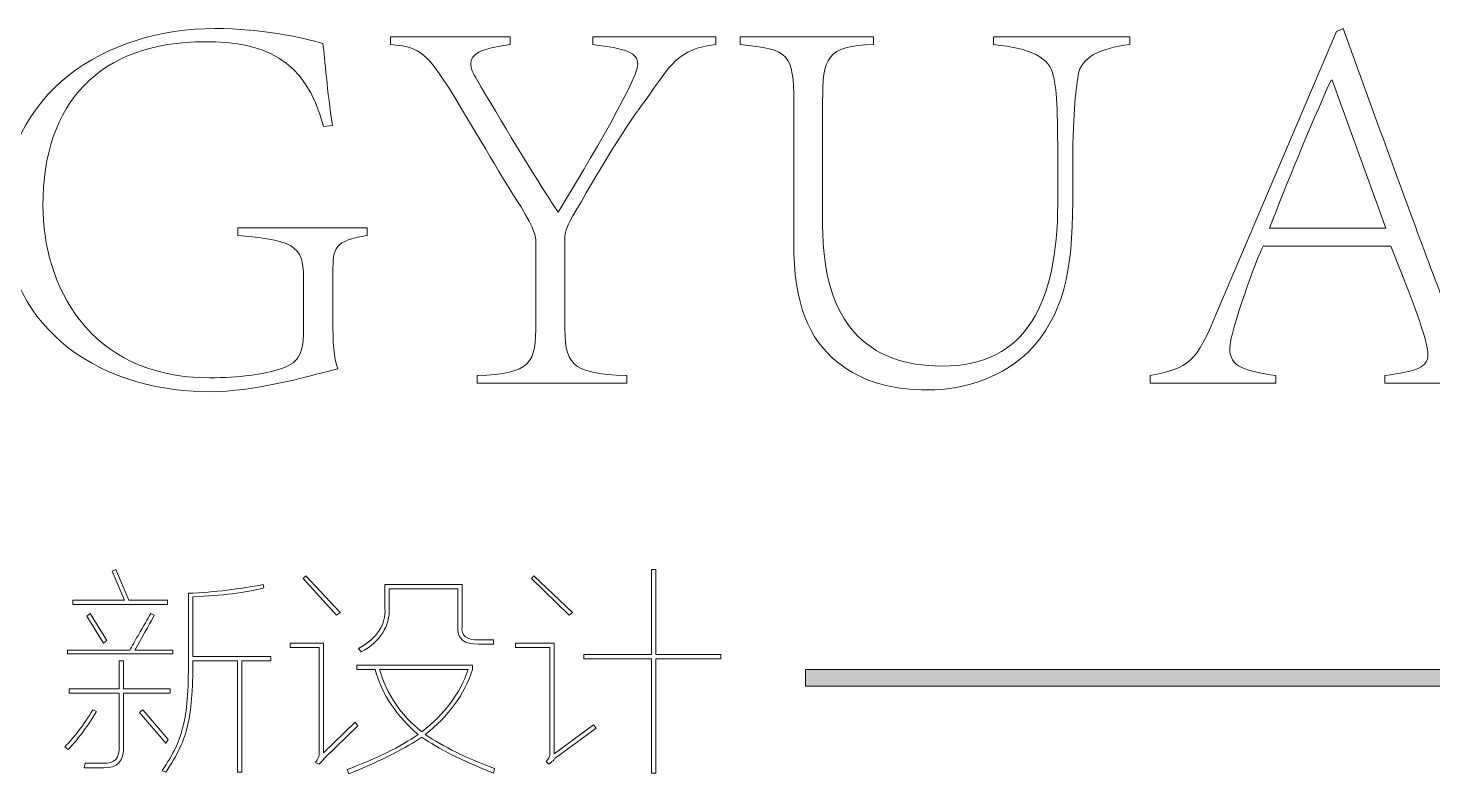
# Model space of a CAD drawing. Header units: inches. Extents: x -3272461 to -2504170, y 403793 to 1071042.
# Drawn here: x -2944964 to -2943617, y 691052 to 691767 of the extents above; entities that cross this region are included whole.
import ezdxf

# ---------------------------------------------------------------- set-up
doc = ezdxf.new("R2010")
doc.units = ezdxf.units.IN
doc.header["$LTSCALE"] = 1000
doc.header["$MEASUREMENT"] = 0
doc.layers.get('0').update_dxf_attribs({"lineweight": 18})

msp = doc.modelspace()

# ---------------------------------------------------------------- hatches: boundary and pattern name
msp.add_hatch(color=256).paths.add_polyline_path([(-2944218.4, 691152.3), (-2943029.6, 691152.3), (-2943029.6, 691136.3), (-2944218.4, 691136.3)], flags=0)

# ---------------------------------------------------------------- linework, layer by layer
for p, q in [((-2944616.7, 691759), (-2944616.7, 691751.6)), ((-2944502, 691759), (-2944502, 691751.6)), ((-2944422.4, 691759), (-2944422.4, 691751.6)), ((-2944304.6, 691759), (-2944304.6, 691751.6)), ((-2944281.3, 691759), (-2944281.3, 691751.6)), ((-2944153.3, 691759), (-2944153.3, 691751.6)), ((-2944038.1, 691759), (-2944038.1, 691751.6)), ((-2943907.5, 691759), (-2943907.5, 691751.6)), ((-2944229.8, 691696.4), (-2944229.8, 691562.1)), ((-2944202.1, 691696.4), (-2944202.1, 691578.5)), ((-2943976.5, 691626.3), (-2943976.5, 691598.2)), ((-2943962.2, 691626.3), (-2943962.2, 691600.8)), ((-2944763.2, 691575.9), (-2944763.2, 691568.4)), ((-2944639, 691575.9), (-2944639, 691568.4)), ((-2944477.1, 691562.1), (-2944477.1, 691485.6)), ((-2944449.5, 691565.8), (-2944449.5, 691485.6)), ((-2944671.9, 691533.4), (-2944671.9, 691485.6)), ((-2944700, 691522.8), (-2944700, 691476.6)), ((-2944533.4, 691434.1), (-2944533.4, 691426.7)), ((-2944390, 691434.1), (-2944390, 691426.7)), ((-2943887.9, 691434.1), (-2943887.9, 691426.7)), ((-2943767.4, 691434.1), (-2943767.4, 691426.7)), ((-2943662.8, 691434.1), (-2943662.8, 691426.7))]:
    msp.add_line(p, q)
at = {"lineweight": 9}
for p, q in [((-2944883.6, 691246.4), (-2944880.2, 691248)), ((-2944871.8, 691218.6), (-2944883.6, 691246.4)), ((-2944880.2, 691248), (-2944867.6, 691218.6)), ((-2944700.3, 691239.6), (-2944697.7, 691242.1)), ((-2944668.3, 691204.3), (-2944700.3, 691239.6)), ((-2944697.7, 691242.1), (-2944664.9, 691206.8)), ((-2944481.5, 691239.6), (-2944479, 691242.1)), ((-2944445.4, 691204.3), (-2944481.5, 691239.6)), ((-2944479, 691242.1), (-2944442, 691206.8)), ((-2944366.3, 691248), (-2944362.1, 691248)), ((-2944366.3, 691166.5), (-2944366.3, 691248)), ((-2944362.1, 691248), (-2944362.1, 691166.5)), ((-2944810.4, 691225.3), (-2944810.4, 691160.6)), ((-2944806.2, 691222), (-2944806.2, 691164.8)), ((-2944622, 691233.7), (-2944622, 691211)), ((-2944617.8, 691229.5), (-2944617.8, 691211)), ((-2944552.2, 691229.5), (-2944552.2, 691193.4)), ((-2944548, 691233.7), (-2944548, 691193.4)), ((-2944921.5, 691214.4), (-2944921.5, 691218.6)), ((-2944921.5, 691218.6), (-2944871.8, 691218.6)), ((-2944830.6, 691214.4), (-2944921.5, 691214.4)), ((-2944867.6, 691218.6), (-2944830.6, 691218.6)), ((-2944830.6, 691218.6), (-2944830.6, 691214.4)), ((-2944908, 691203.5), (-2944904.6, 691206)), ((-2944892, 691177.4), (-2944908, 691203.5)), ((-2944904.6, 691206), (-2944888.7, 691179.9)), ((-2944664.9, 691206.8), (-2944668.3, 691204.3)), ((-2944442, 691206.8), (-2944445.4, 691204.3)), ((-2944926.5, 691170.7), (-2944926.5, 691167.3)), ((-2944888.7, 691179.9), (-2944892, 691177.4)), ((-2944825.6, 691170.7), (-2944825.6, 691167.3)), ((-2944712.9, 691177.4), (-2944712.9, 691173.2)), ((-2944685.1, 691173.2), (-2944685.1, 691069.7)), ((-2944680.9, 691177.4), (-2944680.9, 691072.3)), ((-2944517.7, 691180.8), (-2944517.7, 691176.6)), ((-2944496.7, 691177.4), (-2944496.7, 691173.2)), ((-2944463.9, 691173.2), (-2944463.9, 691069.7)), ((-2944459.7, 691177.4), (-2944459.7, 691071.4)), ((-2944876.9, 691160.6), (-2944876.9, 691133.7)), ((-2944872.7, 691160.6), (-2944872.7, 691133.7)), ((-2944763.3, 691160.6), (-2944763.3, 691053.7)), ((-2944759.1, 691160.6), (-2944759.1, 691053.7)), ((-2944731.4, 691164.8), (-2944731.4, 691160.6)), ((-2944648.9, 691156.4), (-2944648.9, 691152.2)), ((-2944537.9, 691156.4), (-2944537.9, 691152.2)), ((-2944431.1, 691162.3), (-2944431.1, 691166.5)), ((-2944431.1, 691166.5), (-2944366.3, 691166.5)), ((-2944366.3, 691162.3), (-2944431.1, 691162.3)), ((-2944366.3, 691052.9), (-2944366.3, 691162.3)), ((-2944362.1, 691166.5), (-2944299.9, 691166.5)), ((-2944299.9, 691162.3), (-2944362.1, 691162.3)), ((-2944362.1, 691162.3), (-2944362.1, 691052.9)), ((-2944299.9, 691166.5), (-2944299.9, 691162.3)), ((-2944924.8, 691133.7), (-2944924.8, 691129.4)), ((-2944876.9, 691129.4), (-2944876.9, 691079)), ((-2944872.7, 691129.4), (-2944872.7, 691079)), ((-2944828.1, 691133.7), (-2944828.1, 691129.4)), ((-2944857.5, 691110.9), (-2944854.2, 691113.5)), ((-2944832.3, 691081.5), (-2944857.5, 691110.9)), ((-2944854.2, 691113.5), (-2944829.8, 691084.9)), ((-2944829.8, 691084.9), (-2944832.3, 691081.5)), ((-2944362.1, 691052.9), (-2944366.3, 691052.9))]:
    msp.add_line(p, q, dxfattribs=at)
at = {"lineweight": 0}
for p, q in [((-2944218.4, 691152.3), (-2943029.6, 691152.3)), ((-2944218.4, 691136.3), (-2944218.4, 691152.3)), ((-2943029.6, 691136.3), (-2944218.4, 691136.3))]:
    msp.add_line(p, q, dxfattribs=at)
for points, knots in [([(-2944667.1, 691440.5), (-2944701.6, 691432), (-2944746.7, 691418.7), (-2944790.2, 691418.7), (-2944906, 691418.7), (-2944987.8, 691488.8), (-2944987.8, 691589.7), (-2944987.8, 691705.9), (-2944889.5, 691767), (-2944785, 691767), (-2944739.8, 691767), (-2944699.5, 691758), (-2944681.4, 691752.7)], [0, 0, 0, 0, 202.231565, 202.231565, 202.231565, 404.46313, 404.46313, 404.46313, 606.694695, 606.694695, 606.694695, 808.92626, 808.92626, 808.92626, 808.92626]), ([(-2944680.9, 691673), (-2944698.4, 691739.9), (-2944739.8, 691754.3), (-2944794.5, 691754.3), (-2944896.4, 691754.3), (-2944950.1, 691695.3), (-2944950.1, 691597.1), (-2944950.1, 691522.8), (-2944907.6, 691432), (-2944790.2, 691432), (-2944762.1, 691432), (-2944738.2, 691435.2), (-2944722.3, 691440.5)], [0, 0, 0, 0, 179.09247, 179.09247, 179.09247, 358.18494, 358.18494, 358.18494, 537.27741, 537.27741, 537.27741, 716.369881, 716.369881, 716.369881, 716.369881]), ([(-2944502, 691751.6), (-2944530.2, 691747.9), (-2944539.7, 691742.6), (-2944539.7, 691733.5), (-2944539.7, 691729.3), (-2944537.6, 691724), (-2944533.9, 691718.1)], [0, 0, 0, 0, 30.325761, 30.325761, 30.325761, 60.651523, 60.651523, 60.651523, 60.651523]), ([(-2944455.9, 691590.8), (-2944439.9, 691616.7), (-2944379.4, 691716.6), (-2944379.4, 691733), (-2944379.4, 691744.2), (-2944391.6, 691747.9), (-2944422.4, 691751.6)], [0, 0, 0, 0, 105.500314, 105.500314, 105.500314, 211.000629, 211.000629, 211.000629, 211.000629]), ([(-2944202.1, 691578.5), (-2944202.1, 691484.6), (-2944159.2, 691443.2), (-2944087.5, 691443.2), (-2944005.7, 691443.2), (-2943977, 691505.8), (-2943976.5, 691598.2)], [0, 0, 0, 0, 204.255932, 204.255932, 204.255932, 408.511864, 408.511864, 408.511864, 408.511864]), ([(-2943779.6, 691558.4), (-2943784.9, 691548.3), (-2943811.5, 691476.6), (-2943811.5, 691460.1), (-2943811.5, 691442.1), (-2943797.2, 691438.9), (-2943767.4, 691434.1)], [0, 0, 0, 0, 79.266684, 79.266684, 79.266684, 158.533368, 158.533368, 158.533368, 158.533368]), ([(-2943662.8, 691434.1), (-2943632.6, 691438.4), (-2943621.4, 691441.6), (-2943621.4, 691454.3), (-2943621.4, 691468.1), (-2943637.3, 691509.5), (-2943657, 691558.4)], [0, 0, 0, 0, 79.559531, 79.559531, 79.559531, 159.119062, 159.119062, 159.119062, 159.119062]), ([(-2944004.1, 691457.5), (-2944027.5, 691434.1), (-2944064.1, 691420.3), (-2944101.3, 691420.3), (-2944132.6, 691420.3), (-2944163.4, 691427.2), (-2944187.8, 691446.9)], [0, 0, 0, 0, 98.894045, 98.894045, 98.894045, 197.78809, 197.78809, 197.78809, 197.78809])]:
    msp.add_open_spline(points, degree=3, knots=knots)
for points in [[(-2943824.2, 691494.1), (-2943824.2, 691494.1), (-2943709, 691764.3), (-2943709, 691764.3)], [(-2943709, 691764.3), (-2943709, 691764.3), (-2943702.6, 691767), (-2943702.6, 691767)], [(-2943702.6, 691767), (-2943702.6, 691767), (-2943667.1, 691668.8), (-2943667.1, 691668.8)], [(-2944681.4, 691752.7), (-2944679.8, 691737.3), (-2944677.2, 691707), (-2944672.4, 691674.1)], [(-2944616.7, 691759), (-2944616.7, 691759), (-2944502, 691759), (-2944502, 691759)], [(-2944559.4, 691708.1), (-2944580.6, 691740.5), (-2944587, 691750), (-2944616.7, 691751.6)], [(-2944422.4, 691759), (-2944422.4, 691759), (-2944304.6, 691759), (-2944304.6, 691759)], [(-2944304.6, 691751.6), (-2944341.2, 691747.4), (-2944347.6, 691732.5), (-2944371.5, 691699)], [(-2944281.3, 691759), (-2944281.3, 691759), (-2944153.3, 691759), (-2944153.3, 691759)], [(-2944229.8, 691696.4), (-2944229.8, 691742.1), (-2944234, 691747.4), (-2944281.3, 691751.6)], [(-2944153.3, 691751.6), (-2944198.4, 691750.5), (-2944202.1, 691738.9), (-2944202.1, 691696.4)], [(-2944038.1, 691759), (-2944038.1, 691759), (-2943907.5, 691759), (-2943907.5, 691759)], [(-2943980.8, 691721.9), (-2943984.5, 691738.9), (-2944000.9, 691747.9), (-2944038.1, 691751.6)], [(-2943907.5, 691751.6), (-2943936.7, 691748.4), (-2943954.2, 691738.9), (-2943956.9, 691722.4)], [(-2943976.5, 691626.3), (-2943976.5, 691684.2), (-2943977, 691705.9), (-2943980.8, 691721.9)], [(-2943956.9, 691722.4), (-2943959.5, 691705.9), (-2943962.2, 691684.7), (-2943962.2, 691626.3)], [(-2944491.4, 691596), (-2944509.5, 691623.1), (-2944529.7, 691659.7), (-2944559.4, 691708.1)], [(-2944533.9, 691718.1), (-2944511.1, 691679.9), (-2944480.8, 691628.4), (-2944455.9, 691590.8)], [(-2943714.3, 691717.6), (-2943735.6, 691670.4), (-2943756.3, 691620), (-2943773.3, 691575.4)], [(-2943713.3, 691717.6), (-2943713.3, 691717.6), (-2943714.3, 691717.6), (-2943714.3, 691717.6)], [(-2943661.8, 691575.4), (-2943661.8, 691575.4), (-2943713.3, 691717.6), (-2943713.3, 691717.6)], [(-2944371.5, 691699), (-2944390.6, 691674.1), (-2944412.3, 691638), (-2944438.4, 691592.9)], [(-2944672.4, 691674.1), (-2944672.4, 691674.1), (-2944680.9, 691673), (-2944680.9, 691673)], [(-2943667.1, 691668.8), (-2943642.7, 691602.4), (-2943618.8, 691536.1), (-2943598.6, 691485.1)], [(-2943962.2, 691600.8), (-2943962.2, 691534.5), (-2943971.2, 691491.5), (-2944004.1, 691457.5)], [(-2944477.1, 691562.1), (-2944477.1, 691567.9), (-2944478.2, 691573.8), (-2944491.4, 691596)], [(-2944438.4, 691592.9), (-2944448.4, 691577), (-2944449, 691571.1), (-2944449.5, 691565.8)], [(-2944763.2, 691575.9), (-2944763.2, 691575.9), (-2944639, 691575.9), (-2944639, 691575.9)], [(-2943773.3, 691575.4), (-2943773.3, 691575.4), (-2943661.8, 691575.4), (-2943661.8, 691575.4)], [(-2944700, 691522.8), (-2944700, 691555.2), (-2944702.7, 691564.2), (-2944763.2, 691568.4)], [(-2944639, 691568.4), (-2944670.3, 691563.7), (-2944671.9, 691556.7), (-2944671.9, 691533.4)], [(-2944187.8, 691446.9), (-2944215.4, 691469.2), (-2944229.8, 691502.1), (-2944229.8, 691562.1)], [(-2943657, 691558.4), (-2943657, 691558.4), (-2943779.6, 691558.4), (-2943779.6, 691558.4)], [(-2943887.9, 691434.1), (-2943850.8, 691441.6), (-2943843.9, 691446.3), (-2943824.2, 691494.1)], [(-2944671.9, 691485.6), (-2944671.9, 691467), (-2944671.3, 691451.1), (-2944667.1, 691440.5)], [(-2944533.4, 691434.1), (-2944481.4, 691436.2), (-2944477.1, 691445.3), (-2944477.1, 691485.6)], [(-2944449.5, 691485.6), (-2944449.5, 691445.3), (-2944445.3, 691436.2), (-2944390, 691434.1)], [(-2944722.3, 691440.5), (-2944706.4, 691445.8), (-2944700, 691453.2), (-2944700, 691476.6)], [(-2944390, 691426.7), (-2944390, 691426.7), (-2944533.4, 691426.7), (-2944533.4, 691426.7)], [(-2943767.4, 691426.7), (-2943767.4, 691426.7), (-2943887.9, 691426.7), (-2943887.9, 691426.7)], [(-2943541.3, 691426.7), (-2943541.3, 691426.7), (-2943662.8, 691426.7), (-2943662.8, 691426.7)]]:
    msp.add_open_spline(points, degree=3)
at = {"lineweight": 9}
for points in [[(-2944810.4, 691225.3), (-2944784.6, 691226.5), (-2944760.8, 691229.3), (-2944738.9, 691233.7)], [(-2944738.1, 691230.4), (-2944755.5, 691225.9), (-2944778.2, 691223.1), (-2944806.2, 691222)], [(-2944738.9, 691233.7), (-2944738.9, 691233.7), (-2944738.1, 691230.4), (-2944738.1, 691230.4)], [(-2944622, 691233.7), (-2944622, 691233.7), (-2944548, 691233.7), (-2944548, 691233.7)], [(-2944552.2, 691229.5), (-2944552.2, 691229.5), (-2944617.8, 691229.5), (-2944617.8, 691229.5)], [(-2944647.3, 691172.4), (-2944629.3, 691182.5), (-2944620.9, 691195.3), (-2944622, 691211)], [(-2944617.8, 691211), (-2944617.3, 691193.7), (-2944626.2, 691179.6), (-2944644.7, 691169)], [(-2944843.2, 691204.3), (-2944846.1, 691198.7), (-2944852, 691188), (-2944860.9, 691172.4)], [(-2944856.7, 691188.3), (-2944851.7, 691197.3), (-2944848.3, 691203.2), (-2944846.6, 691206)], [(-2944846.6, 691206), (-2944846.6, 691206), (-2944843.2, 691204.3), (-2944843.2, 691204.3)], [(-2944866.8, 691170.7), (-2944865.1, 691174), (-2944861.7, 691179.9), (-2944856.7, 691188.3)], [(-2944532, 691176.6), (-2944546.1, 691176), (-2944552.8, 691181.6), (-2944552.2, 691193.4)], [(-2944548, 691193.4), (-2944549.1, 691184.4), (-2944543.8, 691180.2), (-2944532, 691180.8)], [(-2944926.5, 691170.7), (-2944926.5, 691170.7), (-2944866.8, 691170.7), (-2944866.8, 691170.7)], [(-2944861.7, 691170.7), (-2944861.7, 691170.7), (-2944825.6, 691170.7), (-2944825.6, 691170.7)], [(-2944860.9, 691172.4), (-2944861.5, 691171.8), (-2944861.7, 691171.2), (-2944861.7, 691170.7)], [(-2944712.9, 691177.4), (-2944712.9, 691177.4), (-2944680.9, 691177.4), (-2944680.9, 691177.4)], [(-2944685.1, 691173.2), (-2944685.1, 691173.2), (-2944712.9, 691173.2), (-2944712.9, 691173.2)], [(-2944644.7, 691169), (-2944644.7, 691169), (-2944647.3, 691172.4), (-2944647.3, 691172.4)], [(-2944532, 691180.8), (-2944532, 691180.8), (-2944517.7, 691180.8), (-2944517.7, 691180.8)], [(-2944517.7, 691176.6), (-2944517.7, 691176.6), (-2944532, 691176.6), (-2944532, 691176.6)], [(-2944496.7, 691177.4), (-2944496.7, 691177.4), (-2944459.7, 691177.4), (-2944459.7, 691177.4)], [(-2944463.9, 691173.2), (-2944463.9, 691173.2), (-2944496.7, 691173.2), (-2944496.7, 691173.2)], [(-2944825.6, 691167.3), (-2944825.6, 691167.3), (-2944926.5, 691167.3), (-2944926.5, 691167.3)], [(-2944876.9, 691160.6), (-2944876.9, 691160.6), (-2944872.7, 691160.6), (-2944872.7, 691160.6)], [(-2944815.5, 691098.3), (-2944812.1, 691111.2), (-2944810.4, 691132), (-2944810.4, 691160.6)], [(-2944806.2, 691160.6), (-2944806.2, 691132.5), (-2944807.9, 691111.8), (-2944811.3, 691098.3)], [(-2944806.2, 691164.8), (-2944806.2, 691164.8), (-2944731.4, 691164.8), (-2944731.4, 691164.8)], [(-2944763.3, 691160.6), (-2944763.3, 691160.6), (-2944806.2, 691160.6), (-2944806.2, 691160.6)], [(-2944731.4, 691160.6), (-2944731.4, 691160.6), (-2944759.1, 691160.6), (-2944759.1, 691160.6)], [(-2944648.9, 691156.4), (-2944648.9, 691156.4), (-2944537.9, 691156.4), (-2944537.9, 691156.4)], [(-2944631.3, 691152.2), (-2944631.3, 691152.2), (-2944648.9, 691152.2), (-2944648.9, 691152.2)], [(-2944590.1, 691089.9), (-2944610.8, 691107.3), (-2944624.5, 691128), (-2944631.3, 691152.2)], [(-2944542.1, 691152.2), (-2944542.1, 691152.2), (-2944627.1, 691152.2), (-2944627.1, 691152.2)], [(-2944627.1, 691152.2), (-2944620.3, 691128.6), (-2944606.9, 691108.7), (-2944586.7, 691092.4)], [(-2944586.7, 691092.4), (-2944564.8, 691109.3), (-2944550, 691129.2), (-2944542.1, 691152.2)], [(-2944537.9, 691152.2), (-2944545.8, 691128), (-2944560.9, 691107.3), (-2944583.3, 691089.9)], [(-2944924.8, 691133.7), (-2944924.8, 691133.7), (-2944876.9, 691133.7), (-2944876.9, 691133.7)], [(-2944876.9, 691129.4), (-2944876.9, 691129.4), (-2944924.8, 691129.4), (-2944924.8, 691129.4)], [(-2944872.7, 691133.7), (-2944872.7, 691133.7), (-2944828.1, 691133.7), (-2944828.1, 691133.7)], [(-2944828.1, 691129.4), (-2944828.1, 691129.4), (-2944872.7, 691129.4), (-2944872.7, 691129.4)], [(-2944929, 691078.1), (-2944920.1, 691087.1), (-2944911.1, 691098.9), (-2944902.1, 691113.5)], [(-2944898.8, 691111.8), (-2944907.2, 691097.8), (-2944916.1, 691085.7), (-2944925.7, 691075.6)], [(-2944902.1, 691113.5), (-2944902.1, 691113.5), (-2944898.8, 691111.8), (-2944898.8, 691111.8)], [(-2944680.9, 691072.3), (-2944680.9, 691072.3), (-2944650.6, 691101.7), (-2944650.6, 691101.7)], [(-2944650.6, 691101.7), (-2944650.6, 691101.7), (-2944648.1, 691098.3), (-2944648.1, 691098.3)], [(-2944835.7, 691055.4), (-2944825, 691070.6), (-2944818.3, 691084.9), (-2944815.5, 691098.3)], [(-2944811.3, 691098.3), (-2944814.1, 691084.9), (-2944821.1, 691070), (-2944832.3, 691053.7)], [(-2944648.1, 691098.3), (-2944648.1, 691098.3), (-2944680, 691067.2), (-2944680, 691067.2)], [(-2944658.2, 691056.3), (-2944629.6, 691066.9), (-2944606.9, 691078.1), (-2944590.1, 691089.9)], [(-2944586.7, 691087.4), (-2944600.7, 691077.3), (-2944624, 691065.5), (-2944656.5, 691052.1)], [(-2944517.7, 691052.9), (-2944548, 691064.7), (-2944571, 691076.2), (-2944586.7, 691087.4)], [(-2944583.3, 691089.9), (-2944565.9, 691078.1), (-2944543.8, 691067.2), (-2944516.9, 691057.1)], [(-2944459.7, 691071.4), (-2944459.7, 691071.4), (-2944421.8, 691099.2), (-2944421.8, 691099.2)], [(-2944419.3, 691095.8), (-2944419.3, 691095.8), (-2944458.8, 691067.2), (-2944458.8, 691067.2)], [(-2944421.8, 691099.2), (-2944421.8, 691099.2), (-2944419.3, 691095.8), (-2944419.3, 691095.8)], [(-2944925.7, 691075.6), (-2944925.7, 691075.6), (-2944929, 691078.1), (-2944929, 691078.1)], [(-2944872.7, 691079), (-2944872.1, 691064.4), (-2944878.6, 691057.4), (-2944892, 691058)], [(-2944892, 691062.2), (-2944881.4, 691061.6), (-2944876.3, 691067.2), (-2944876.9, 691079)], [(-2944910.5, 691058), (-2944910.5, 691058), (-2944909.7, 691062.2), (-2944909.7, 691062.2)], [(-2944909.7, 691062.2), (-2944903.5, 691062.2), (-2944897.6, 691062.2), (-2944892, 691062.2)], [(-2944688.5, 691063), (-2944686.2, 691066.9), (-2944685.1, 691069.2), (-2944685.1, 691069.7)], [(-2944685.1, 691061.3), (-2944685.1, 691061.3), (-2944688.5, 691063), (-2944688.5, 691063)], [(-2944680, 691067.2), (-2944681.7, 691065), (-2944683.4, 691063), (-2944685.1, 691061.3)], [(-2944464.7, 691061.3), (-2944464.7, 691061.3), (-2944467.2, 691063.9), (-2944467.2, 691063.9)], [(-2944467.2, 691063.9), (-2944465, 691066.7), (-2944463.9, 691068.6), (-2944463.9, 691069.7)], [(-2944460.5, 691064.7), (-2944462.2, 691063.5), (-2944463.6, 691062.5), (-2944464.7, 691061.3)], [(-2944458.8, 691067.2), (-2944459.4, 691066.7), (-2944460, 691065.8), (-2944460.5, 691064.7)], [(-2944892, 691058), (-2944898.2, 691058), (-2944904.4, 691058), (-2944910.5, 691058)], [(-2944832.3, 691053.7), (-2944832.3, 691053.7), (-2944835.7, 691055.4), (-2944835.7, 691055.4)], [(-2944759.1, 691053.7), (-2944759.1, 691053.7), (-2944763.3, 691053.7), (-2944763.3, 691053.7)], [(-2944656.5, 691052.1), (-2944656.5, 691052.1), (-2944658.2, 691056.3), (-2944658.2, 691056.3)], [(-2944516.9, 691057.1), (-2944516.9, 691057.1), (-2944517.7, 691052.9), (-2944517.7, 691052.9)]]:
    msp.add_open_spline(points, degree=3, dxfattribs=at)

doc.saveas('drawing.dxf')
